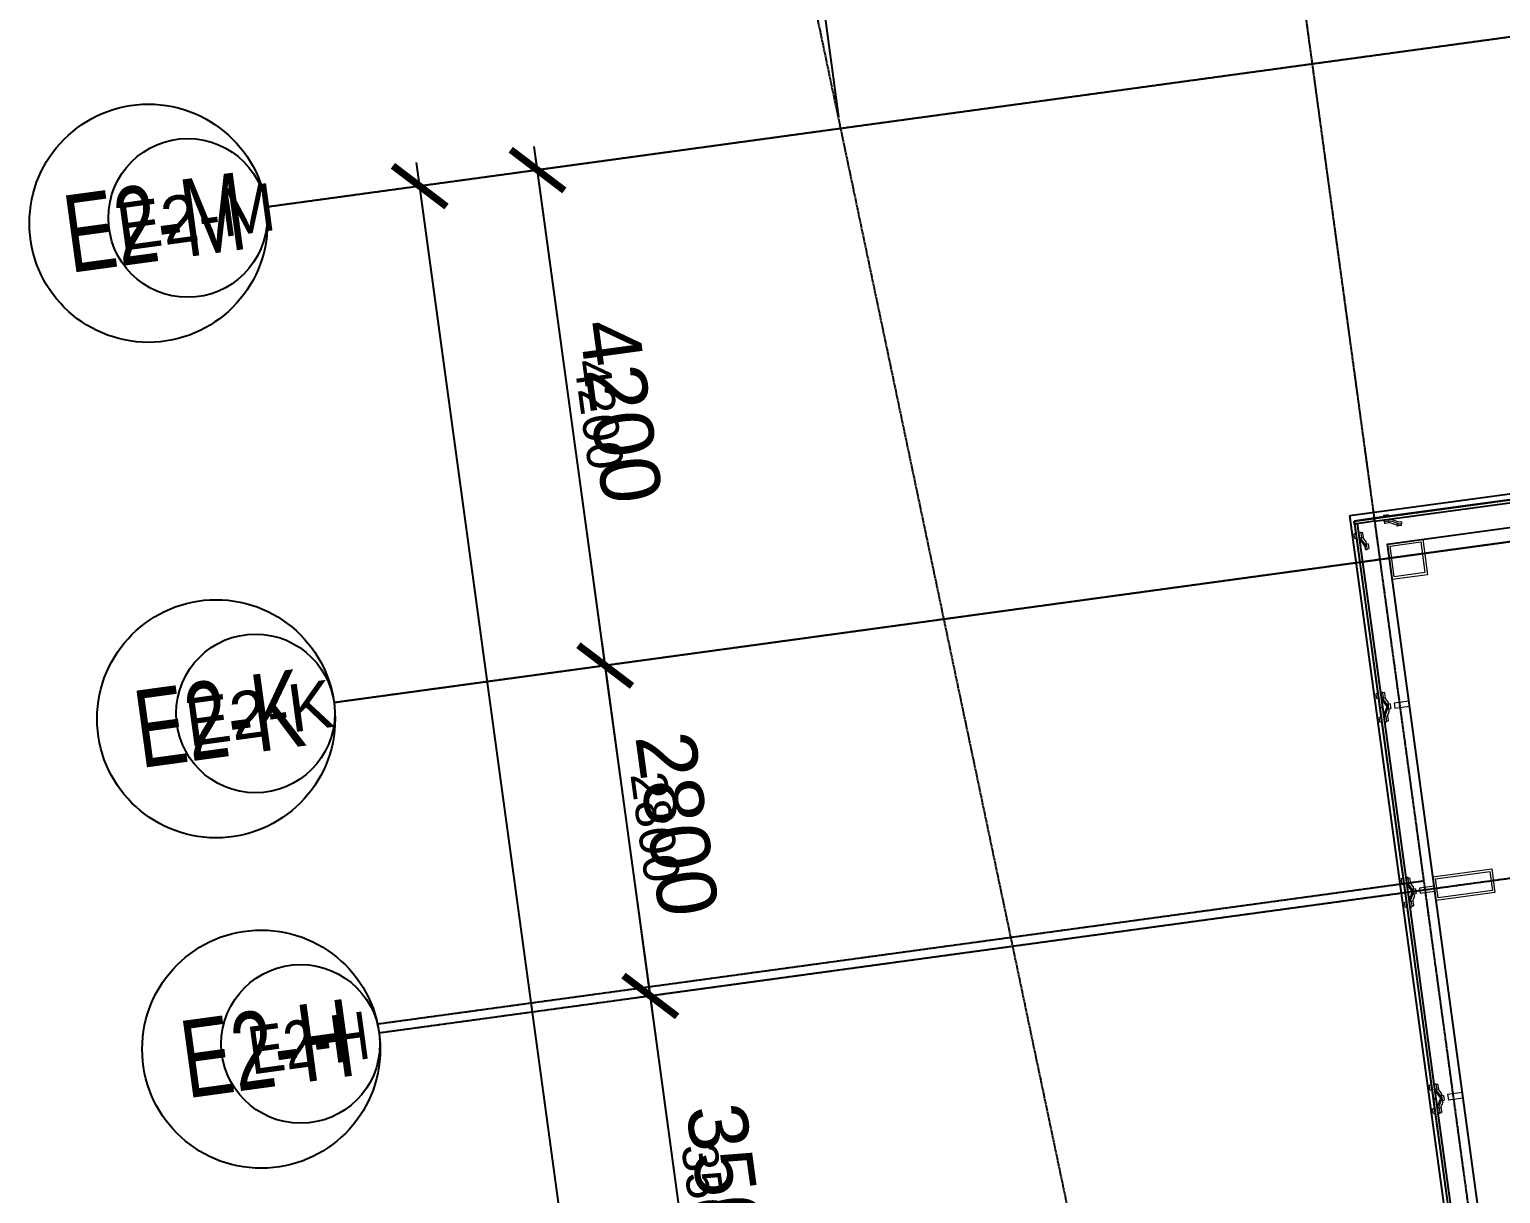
# Model space of a CAD drawing. Header units: millimetres. Extents: x -174040 to 151923, y -227569 to 142020.
# Drawn here: x -174040 to -161679, y 108776 to 118551 of the extents above; entities that cross this region are included whole.
import ezdxf
from ezdxf.enums import TextEntityAlignment as Align

# ---------------------------------------------------------------- set-up
doc = ezdxf.new("R2010")
doc.units = ezdxf.units.MM
doc.header["$LTSCALE"] = 5
doc.linetypes.add('E-RG-1F$0$$0$DOTE', pattern=[2.42, 2, -0.2, 0.02, -0.2])
for name, color, linetype in [('0S-SLAB-HOLE', 210, 'Continuous'), ('A—文字索引', 40, 'Continuous'), ('A—轴线、尺寸', 1, 'Continuous'), ('A—门窗', 135, 'Continuous'), ('轴线100', 1, 'Continuous')]:
    doc.layers.add(name, color=color, linetype=linetype)
doc.layers.add('A-GLAZ', color=140, linetype='Continuous', lineweight=5)
doc.layers.add('A-GLAZ-CWMG', color=3, linetype='Continuous', lineweight=5)
doc.styles.add('ARIAL', font='arial.ttf')
doc.dimstyles.new('200', dxfattribs={"dimscale": 200, "dimtxt": 2.5, "dimasz": 2, "dimexe": 1, "dimexo": 1, "dimgap": 0.8, "dimtad": 1, "dimdec": 0, "dimdsep": 46, "dimtxsty": 'ARIAL', "dimblk1": 'ARCHTICK', "dimblk2": 'ARCHTICK', "dimsah": 1, "dimcen": -0.9, "dimdle": 1, "dimclrd": 256, "dimclre": 256, "dimclrt": 40, "dimaunit": 1, "dimadec": 0, "dimazin": 0, "dimtfac": 0.35, "dimtdec": 0, "dimtix": 1, "dimtmove": 2, "dimatfit": 3, "dimldrblk": 'ARCHTICK', "dimfxl": 0, "dimtvp": 0.8, "dimtolj": 1, "dimtzin": 0, "dimarcsym": 0})
doc.dimstyles.new('副本 100', dxfattribs={"dimscale": 100, "dimtxt": 2.5, "dimasz": 2, "dimexe": 1, "dimexo": 1, "dimgap": 0.8, "dimtad": 1, "dimdec": 0, "dimdsep": 46, "dimtxsty": 'ARIAL', "dimblk1": 'ARCHTICK', "dimblk2": 'ARCHTICK', "dimsah": 1, "dimcen": -0.9, "dimdle": 1, "dimclrd": 256, "dimclre": 256, "dimclrt": 40, "dimaunit": 1, "dimadec": 0, "dimazin": 0, "dimtfac": 0.35, "dimtdec": 0, "dimtix": 1, "dimtmove": 2, "dimatfit": 3, "dimldrblk": 'ARCHTICK', "dimfxl": 0, "dimtvp": 0.8, "dimtolj": 1, "dimtzin": 0, "dimarcsym": 0})

# ---------------------------------------------------------------- blocks, each defined once
blk = doc.blocks.new('Rectangular Mullion - Icon Glass Fins-10826575-E2 号楼三层平面图 3RD FLOOR PLAN')
at = {"layer": 'A-GLAZ', "color": 8}
for p, q in [((-22, -100), (22, -100)), ((-22, -225), (-22, -100)), ((22, -100), (22, -225)), ((22, -225), (-22, -225))]:
    blk.add_line(p, q, dxfattribs=at)
blk = doc.blocks.new('_ArchTick')
at = {"color": 0, "linetype": 'ByBlock', "const_width": 0.15}
blk.add_lwpolyline([(-0.5, -0.5), (0.5, 0.5)], dxfattribs=at)
blk = doc.blocks.new('*D209')
at = {"layer": 'A—轴线、尺寸', "linetype": 'ByBlock', "lineweight": -2}
for p, q in [((-162379, 111316), (-169021, 110408)), ((-168322, 106769), (-168850, 110633)), ((-161905, 107848), (-168547, 106940))]:
    blk.add_line(p, q, dxfattribs=at)
at = {"layer": 'Defpoints', "color": 0, "linetype": 'ByBlock'}
for p in [(-162181, 111343), (-168823, 110435), (-161707, 107875)]:
    blk.add_point(p, dxfattribs=at)
at = {"layer": 'A—轴线、尺寸', "linetype": 'ByBlock', "lineweight": -2, "xscale": 400, "yscale": 400, "zscale": 400}
for p, rotation in [((-168823, 110435), 97.78333952134913), ((-168349, 106967), 277.7833395213491)]:
    blk.add_blockref('_ArchTick', p, dxfattribs=dict(at, rotation=rotation))
at = {"layer": 'A—轴线、尺寸', "color": 40, "linetype": 'ByBlock', "insert": (-168174, 108757), "char_height": 500, "attachment_point": 5, "rotation": 277.7833, "style": 'ARIAL'}
blk.add_mtext('\\A1;3500', dxfattribs=at)
blk = doc.blocks.new('*D210')
at = {"layer": 'A—轴线、尺寸', "linetype": 'ByBlock', "lineweight": -2}
for p, q in [((-162759, 114090), (-169400, 113182)), ((-168796, 110237), (-169229, 113407)), ((-162379, 111316), (-169021, 110408))]:
    blk.add_line(p, q, dxfattribs=at)
at = {"layer": 'Defpoints', "color": 0, "linetype": 'ByBlock'}
for p in [(-162560, 114117), (-169202, 113209), (-162181, 111343)]:
    blk.add_point(p, dxfattribs=at)
at = {"layer": 'A—轴线、尺寸', "linetype": 'ByBlock', "lineweight": -2, "xscale": 400, "yscale": 400, "zscale": 400}
for p, rotation in [((-169202, 113209), 97.78333952134913), ((-168823, 110435), 277.7833395213491)]:
    blk.add_blockref('_ArchTick', p, dxfattribs=dict(at, rotation=rotation))
at = {"layer": 'A—轴线、尺寸', "color": 40, "linetype": 'ByBlock', "insert": (-168601, 111878), "char_height": 500, "attachment_point": 5, "rotation": 277.7833, "style": 'ARIAL'}
blk.add_mtext('\\A1;2800', dxfattribs=at)
blk = doc.blocks.new('*D211')
at = {"layer": 'A—轴线、尺寸', "linetype": 'ByBlock', "lineweight": -2}
for p, q in [((-163327, 118251), (-169969, 117343)), ((-169175, 113011), (-169798, 117569)), ((-162759, 114090), (-169400, 113182))]:
    blk.add_line(p, q, dxfattribs=at)
at = {"layer": 'Defpoints', "color": 0, "linetype": 'ByBlock'}
for p in [(-163129, 118278), (-169771, 117370), (-162560, 114117)]:
    blk.add_point(p, dxfattribs=at)
at = {"layer": 'A—轴线、尺寸', "linetype": 'ByBlock', "lineweight": -2, "xscale": 400, "yscale": 400, "zscale": 400}
for p, rotation in [((-169771, 117370), 97.78333952134913), ((-169202, 113209), 277.7833395213491)]:
    blk.add_blockref('_ArchTick', p, dxfattribs=dict(at, rotation=rotation))
at = {"layer": 'A—轴线、尺寸', "color": 40, "linetype": 'ByBlock', "insert": (-169075, 115346), "char_height": 500, "attachment_point": 5, "rotation": 277.7833, "style": 'ARIAL'}
blk.add_mtext('\\A1;4200', dxfattribs=at)
blk = doc.blocks.new('*D212')
at = {"layer": 'A—轴线、尺寸', "linetype": 'ByBlock', "lineweight": -2}
for p, q in [((-162900, 118310), (-170960, 117208)), ((-167889, 96220), (-170789, 117433)), ((-162524, 97156), (-168114, 96392))]:
    blk.add_line(p, q, dxfattribs=at)
at = {"layer": 'Defpoints', "color": 0, "linetype": 'ByBlock'}
for p in [(-162701, 118337), (-170761, 117235), (-162326, 97183)]:
    blk.add_point(p, dxfattribs=at)
at = {"layer": 'A—轴线、尺寸', "linetype": 'ByBlock', "lineweight": -2, "xscale": 400, "yscale": 400, "zscale": 400}
for p, rotation in [((-170761, 117235), 97.78333952134913), ((-167916, 96419), 277.7833395213491)]:
    blk.add_blockref('_ArchTick', p, dxfattribs=dict(at, rotation=rotation))
at = {"layer": 'A—轴线、尺寸', "color": 40, "linetype": 'ByBlock', "insert": (-168927, 106883), "char_height": 500, "attachment_point": 5, "rotation": 277.7833, "style": 'ARIAL'}
blk.add_mtext('\\A1;21010', dxfattribs=at)
blk = doc.blocks.new('200x500')
at = {"layer": 'A-GLAZ', "color": 8, "elevation": 0}
blk.add_lwpolyline([(11654895, -6112598), (11654827, -6112103), (11655025, -6112076), (11655093, -6112571), (11654895, -6112598)], dxfattribs=at)
blk.add_lwpolyline([(11654912, -6112576), (11654850, -6112120), (11655008, -6112098), (11655071, -6112554)], close=True, dxfattribs=at)
blk = doc.blocks.new('300x300')
at = {"layer": 'A-GLAZ', "color": 8}
for points in [[(11683019, -6095449), (11683319, -6095449), (11683319, -6095749), (11683019, -6095749)], [(11683039, -6095469), (11683299, -6095469), (11683299, -6095729), (11683039, -6095729)]]:
    blk.add_lwpolyline(points, close=True, dxfattribs=at)
blk = doc.blocks.new('*D479')
at = {"layer": 'Defpoints', "color": 0, "linetype": 'ByBlock'}
for p in [(-282699, 111863), (-289340, 110955), (-282225, 108395)]:
    blk.add_point(p, dxfattribs=at)
at = {"layer": '轴线100', "linetype": 'ByBlock', "lineweight": -2}
for p, q in [((-282798, 111849), (-289439, 110942)), ((-288853, 107388), (-289354, 111054)), ((-282324, 108382), (-288965, 107474))]:
    blk.add_line(p, q, dxfattribs=at)
at = {"layer": '轴线100', "linetype": 'ByBlock', "lineweight": -2, "xscale": 200, "yscale": 200, "zscale": 200}
for p, rotation in [((-289340, 110955), 97.78333952134871), ((-288866, 107487), 277.7833395213487)]:
    blk.add_blockref('_ArchTick', p, dxfattribs=dict(at, rotation=rotation))
at = {"layer": '轴线100', "color": 40, "linetype": 'ByBlock', "insert": (-288872, 109253), "char_height": 300, "attachment_point": 5, "rotation": 277.7833, "style": 'ARIAL'}
blk.add_mtext('\\A1;3500', dxfattribs=at)
blk = doc.blocks.new('*D480')
at = {"layer": 'Defpoints', "color": 0, "linetype": 'ByBlock'}
for p in [(-283078, 114637), (-289719, 113729), (-282699, 111863)]:
    blk.add_point(p, dxfattribs=at)
at = {"layer": '轴线100', "linetype": 'ByBlock', "lineweight": -2}
for p, q in [((-283177, 114624), (-289818, 113716)), ((-289326, 110856), (-289733, 113828)), ((-282798, 111849), (-289439, 110942))]:
    blk.add_line(p, q, dxfattribs=at)
at = {"layer": '轴线100', "linetype": 'ByBlock', "lineweight": -2, "xscale": 200, "yscale": 200, "zscale": 200}
for p, rotation in [((-289719, 113729), 97.78333952134871), ((-289340, 110955), 277.7833395213487)]:
    blk.add_blockref('_ArchTick', p, dxfattribs=dict(at, rotation=rotation))
at = {"layer": '轴线100', "color": 40, "linetype": 'ByBlock', "insert": (-289299, 112374), "char_height": 300, "attachment_point": 5, "rotation": 277.7833, "style": 'ARIAL'}
blk.add_mtext('\\A1;2800', dxfattribs=at)
blk = doc.blocks.new('*D481')
at = {"layer": 'Defpoints', "color": 0, "linetype": 'ByBlock'}
for p in [(-283647, 118798), (-290288, 117891), (-283078, 114637)]:
    blk.add_point(p, dxfattribs=at)
at = {"layer": '轴线100', "linetype": 'ByBlock', "lineweight": -2}
for p, q in [((-283746, 118785), (-290387, 117877)), ((-289706, 113630), (-290302, 117990)), ((-283177, 114624), (-289818, 113716))]:
    blk.add_line(p, q, dxfattribs=at)
at = {"layer": '轴线100', "linetype": 'ByBlock', "lineweight": -2, "xscale": 200, "yscale": 200, "zscale": 200}
for p, rotation in [((-290288, 117891), 97.78333952134871), ((-289719, 113729), 277.7833395213487)]:
    blk.add_blockref('_ArchTick', p, dxfattribs=dict(at, rotation=rotation))
at = {"layer": '轴线100', "color": 40, "linetype": 'ByBlock', "insert": (-289773, 115841), "char_height": 300, "attachment_point": 5, "rotation": 277.7833, "style": 'ARIAL'}
blk.add_mtext('\\A1;4200', dxfattribs=at)
blk = doc.blocks.new('*D482')
at = {"layer": 'Defpoints', "color": 0, "linetype": 'ByBlock'}
for p in [(-283219, 118857), (-291279, 117755), (-282844, 97703)]:
    blk.add_point(p, dxfattribs=at)
at = {"layer": '轴线100', "linetype": 'ByBlock', "lineweight": -2}
for p, q in [((-283318, 118843), (-291378, 117742)), ((-288420, 96840), (-291292, 117854)), ((-282943, 97689), (-288533, 96925))]:
    blk.add_line(p, q, dxfattribs=at)
at = {"layer": '轴线100', "linetype": 'ByBlock', "lineweight": -2, "xscale": 200, "yscale": 200, "zscale": 200}
for p, rotation in [((-291279, 117755), 97.78333952134871), ((-288433, 96939), 277.7833395213487)]:
    blk.add_blockref('_ArchTick', p, dxfattribs=dict(at, rotation=rotation))
at = {"layer": '轴线100', "color": 40, "linetype": 'ByBlock', "insert": (-289625, 107379), "char_height": 300, "attachment_point": 5, "rotation": 277.7833, "style": 'ARIAL'}
blk.add_mtext('\\A1;21010', dxfattribs=at)
blk = doc.blocks.new('*D484')
at = {"layer": 'Defpoints', "color": 0, "linetype": 'ByBlock'}
for p in [(-191553, 138153), (-190741, 132208), (-287742, 118238, 0)]:
    blk.add_point(p, dxfattribs=at)
at = {"layer": '轴线100', "linetype": 'ByBlock', "lineweight": -2}
for p, q in [((-190754, 132307), (-191567, 138252)), ((-288749, 124868), (-191454, 138167)), ((-287756, 118338), (-288664, 124981))]:
    blk.add_line(p, q, dxfattribs=at)
at = {"layer": '轴线100', "linetype": 'ByBlock', "lineweight": -2, "xscale": 200, "yscale": 200, "zscale": 200}
for p, rotation in [((-191553, 138153), 7.783339565832659), ((-288650, 124881), 187.7833395658326)]:
    blk.add_blockref('_ArchTick', p, dxfattribs=dict(at, rotation=rotation))
at = {"layer": '轴线100', "color": 40, "linetype": 'ByBlock', "insert": (-240133, 131748), "char_height": 300, "attachment_point": 5, "rotation": 7.7833, "style": 'ARIAL'}
blk.add_mtext('\\A1;98000', dxfattribs=at)
blk = doc.blocks.new('A$C1C9D1350')
at = {"layer": '轴线100', "linetype": 'E-RG-1F$0$$0$DOTE'}
for p, q in [((-187649.8, 131919.8), (-292566.8, 117579.1)), ((-284863, 126707.3), (-280934.1, 97963.8)), ((-289394.2, 126088), (-282553.8, 93585.5)), ((-252496.2, 118817.2), (-291998, 113417.8)), ((-259052.5, 115095), (-291618.9, 110643.6))]:
    blk.add_line(p, q, dxfattribs=at)
at = {"layer": '轴线100', "linetype": 'ByBlock'}
for centre in [(-293227.4, 117488.8), (-292658.6, 113327.5), (-292279.4, 110553.3)]:
    blk.add_circle(centre, 666.7, dxfattribs=at)
at = {"layer": '轴线100', "color": 40, "style": 'ARIAL'}
for s, p in [('E2-M', (-293158.7, 117498.2)), ('E2-K', (-292627.6, 113331.7))]:
    blk.add_text(s, height=400, rotation=7.78334, dxfattribs=at).set_placement(p, align=Align.MIDDLE_CENTER)
at = {"layer": '轴线100', "color": 40, "style": 'ARIAL', "width": 0.8}
blk.add_text('E2-H', height=400, rotation=7.78334, dxfattribs=at).set_placement((-292210.7, 110562.7), align=Align.MIDDLE_CENTER)
at = {"layer": '轴线100', "linetype": 'ByBlock'}
for base, p1, p2, angle, picture, middle in [((-191553.4, 138153.3), (-287742.2, 118238.5, 0), (-190740.7, 132208.2), 7.78334, '*D484', (-240133.4, 131748.4)), ((-291278.8, 117755.1), (-282843.5, 97702.8), (-283218.7, 118856.9), 97.78334, '*D482', (-289625.1, 107378.5)), ((-290288, 117890.6), (-283077.8, 114637.1), (-283646.5, 118798.4), 97.78334, '*D481', (-289772.6, 115841.5)), ((-289719.2, 113729.3), (-282698.6, 111862.9), (-283077.8, 114637.1), 97.78334, '*D480', (-289298.6, 112373.7)), ((-289340, 110955.1), (-282224.6, 108395.1), (-282698.6, 111862.9), 97.78334, '*D479', (-288871.9, 109252.8))]:
    dim = blk.add_linear_dim(base=base, p1=p1, p2=p2, angle=angle, dimstyle='副本 100', override={"dimtxt": 3}, dxfattribs=at)
    dim.commit()
    dim.dimension.update_dxf_attribs({"geometry": picture, "text_midpoint": middle})

msp = doc.modelspace()

# ---------------------------------------------------------------- linework, layer by layer
at = {"layer": 'A-GLAZ', "color": 8}
for p, q in [((-162663.1, 114471.7), (-162657.3, 114472.5)), ((-162663.1, 114471.7), (-162661, 114456.8)), ((-162657.3, 114472.5), (-162623.4, 114477.1)), ((-162621.4, 114462.2), (-162623.4, 114477.1)), ((-162662.5, 114431), (-162660.5, 114416)), ((-162653.2, 114417), (-162660.5, 114416)), ((-162657.6, 114431.7), (-162653.5, 114401.8)), ((-162647.7, 114402.6), (-162653.5, 114401.8)), ((-162618.2, 114421.8), (-162653.2, 114417)), ((-162613.9, 114407.2), (-162647.7, 114402.6)), ((-162618.2, 114421.8), (-162600.7, 114424.2)), ((-162613.9, 114407.2), (-162618, 114437.1)), ((-162567, 114393.6), (-162614.5, 114411.4)), ((-162534, 114413.2), (-162602.7, 114439.1)), ((-162600.7, 114424.2), (-162531.9, 114398.4)), ((-162567, 114393.6), (-162531.9, 114398.4)), ((-162567, 114393.6), (-162549.4, 114396)), ((-162551.7, 114395.7), (-162549.7, 114380.8)), ((-162551.7, 114395.7), (-162549.7, 114380.8)), ((-162515.9, 114385.4), (-162549.7, 114380.8)), ((-162543.9, 114381.6), (-162549.7, 114380.8)), ((-162510.1, 114386.2), (-162543.9, 114381.6)), ((-162516.4, 114415.6), (-162534, 114413.2)), ((-162531.9, 114398.4), (-162514.4, 114400.8)), ((-162516.4, 114415.6), (-162509.2, 114416.6)), ((-162516.4, 114415.6), (-162509.2, 114416.6)), ((-162510.1, 114386.2), (-162515.9, 114385.4)), ((-162507.2, 114401.7), (-162514.4, 114400.8)), ((-162507.2, 114401.7), (-162514.4, 114400.8)), ((-162510.1, 114386.2), (-162512.1, 114401.1)), ((-162510.1, 114386.2), (-162512.1, 114401.1)), ((-162507.2, 114401.7), (-162509.2, 114416.6)), ((-162507.2, 114401.7), (-162509.2, 114416.6)), ((-162894, 114318.6), (-162908.8, 114316.6)), ((-162908, 114310.8), (-162908.8, 114316.6)), ((-162903.4, 114276.9), (-162908, 114310.8)), ((-162903.4, 114276.9), (-162888.5, 114279)), ((-162854.5, 114329), (-162869.5, 114327)), ((-162839, 114326.1), (-162868.8, 114322)), ((-162863.4, 114282.4), (-162833.6, 114286.5)), ((-162861.3, 114267.2), (-162817.9, 114207.9)), ((-162854.5, 114329), (-162853.5, 114321.8)), ((-162853.5, 114321.8), (-162848.7, 114286.8)), ((-162846.3, 114269.2), (-162848.7, 114286.8)), ((-162803, 114209.9), (-162846.3, 114269.2)), ((-162839, 114326.1), (-162838.2, 114320.3)), ((-162838.2, 114320.3), (-162833.6, 114286.5)), ((-162837.7, 114286), (-162807.8, 114244.9)), ((-162805.4, 114227.4), (-162807.8, 114244.9)), ((-162803, 114209.9), (-162807.8, 114244.9)), ((-162790.8, 114231.8), (-162805.7, 114229.7)), ((-162790.8, 114231.8), (-162805.7, 114229.7)), ((-162790.8, 114231.8), (-162786.2, 114197.9)), ((-162790.8, 114231.8), (-162790.1, 114226)), ((-162790.1, 114226), (-162785.4, 114192.1)), ((-162817.9, 114207.9), (-162815.5, 114190.4)), ((-162814.5, 114183.1), (-162815.5, 114190.4)), ((-162814.5, 114183.1), (-162815.5, 114190.4)), ((-162814.5, 114183.1), (-162799.6, 114185.1)), ((-162814.5, 114183.1), (-162799.6, 114185.1)), ((-162800.6, 114192.4), (-162803, 114209.9)), ((-162800.6, 114192.4), (-162799.6, 114185.1)), ((-162800.6, 114192.4), (-162799.6, 114185.1)), ((-162800.3, 114190.1), (-162785.4, 114192.1)), ((-162800.3, 114190.1), (-162785.4, 114192.1)), ((-162786.2, 114197.9), (-162785.4, 114192.1)), ((-162710.2, 112974.2), (-162725.1, 112972.2)), ((-162710.2, 112974.2), (-162725.1, 112972.2)), ((-162724.3, 112966.4), (-162725.1, 112972.2)), ((-162724.3, 112966.4), (-162725.1, 112972.2)), ((-162719.6, 112932.5), (-162724.3, 112966.4)), ((-162719.6, 112932.5), (-162724.3, 112966.4)), ((-162719.6, 112932.5), (-162704.8, 112934.6)), ((-162719.6, 112932.5), (-162704.8, 112934.6)), ((-162670.7, 112984.6), (-162685.7, 112982.6)), ((-162670.7, 112984.6), (-162685.7, 112982.6)), ((-162655.2, 112981.7), (-162685, 112977.6)), ((-162655.2, 112981.7), (-162685, 112977.6)), ((-162679.6, 112938), (-162649.8, 112942.1)), ((-162679.6, 112938), (-162649.8, 112942.1)), ((-162677.5, 112922.8), (-162634.1, 112863.5)), ((-162677.5, 112922.8), (-162634.1, 112863.5)), ((-162670.7, 112984.6), (-162669.8, 112977.4)), ((-162670.7, 112984.6), (-162669.8, 112977.4)), ((-162669.8, 112977.4), (-162665, 112942.3)), ((-162669.8, 112977.4), (-162665, 112942.3)), ((-162662.6, 112924.8), (-162665, 112942.3)), ((-162662.6, 112924.8), (-162665, 112942.3)), ((-162619.2, 112865.5), (-162662.6, 112924.8)), ((-162619.2, 112865.5), (-162662.6, 112924.8)), ((-162634.1, 112863.5), (-162660, 112794.7)), ((-162634.1, 112863.5), (-162660, 112794.7)), ((-162655.2, 112981.7), (-162654.4, 112975.9)), ((-162655.2, 112981.7), (-162654.4, 112975.9)), ((-162654.4, 112975.9), (-162649.8, 112942.1)), ((-162654.4, 112975.9), (-162649.8, 112942.1)), ((-162654, 112941.5), (-162624, 112900.5)), ((-162654, 112941.5), (-162624, 112900.5)), ((-162645.1, 112796.7), (-162619.2, 112865.5)), ((-162645.1, 112796.7), (-162619.2, 112865.5)), ((-162622.6, 112890.3), (-162626.6, 112889.7)), ((-162622.6, 112890.3), (-162626.6, 112889.7)), ((-162622.6, 112890.3), (-162626.6, 112889.7)), ((-162622.6, 112890.3), (-162626.6, 112889.7)), ((-162621.6, 112883), (-162624, 112900.5)), ((-162619.2, 112865.5), (-162624, 112900.5)), ((-162621.6, 112883), (-162624, 112900.5)), ((-162619.2, 112865.5), (-162624, 112900.5)), ((-162607.1, 112887.4), (-162621.9, 112885.3)), ((-162607.1, 112887.4), (-162621.9, 112885.3)), ((-162607.1, 112887.4), (-162621.9, 112885.3)), ((-162607.1, 112887.4), (-162621.9, 112885.3)), ((-162607.1, 112887.4), (-162621.9, 112885.3)), ((-162607.1, 112887.4), (-162621.9, 112885.3)), ((-162607.1, 112887.4), (-162621.9, 112885.3)), ((-162607.1, 112887.4), (-162621.9, 112885.3)), ((-162619.2, 112865.5), (-162621.6, 112883)), ((-162619.2, 112865.5), (-162621.6, 112883)), ((-162614.5, 112830.5), (-162619.2, 112865.5)), ((-162616.8, 112848), (-162619.2, 112865.5)), ((-162614.5, 112830.5), (-162619.2, 112865.5)), ((-162616.8, 112848), (-162619.2, 112865.5)), ((-162607.1, 112887.4), (-162606.3, 112881.5)), ((-162607.1, 112887.4), (-162602.5, 112853.5)), ((-162607.1, 112887.4), (-162602.5, 112853.5)), ((-162607.1, 112887.4), (-162606.3, 112881.5)), ((-162607.1, 112887.4), (-162606.3, 112881.5)), ((-162607.1, 112887.4), (-162602.5, 112853.5)), ((-162607.1, 112887.4), (-162602.5, 112853.5)), ((-162607.1, 112887.4), (-162606.3, 112881.5)), ((-162606.3, 112881.5), (-162601.7, 112847.7)), ((-162606.3, 112881.5), (-162601.7, 112847.7)), ((-162606.3, 112881.5), (-162601.7, 112847.7)), ((-162606.3, 112881.5), (-162601.7, 112847.7)), ((-162683.1, 112776), (-162698, 112774)), ((-162683.1, 112776), (-162698, 112774)), ((-162693.3, 112740.2), (-162698, 112774)), ((-162693.3, 112740.2), (-162698, 112774)), ((-162692.6, 112734.4), (-162693.3, 112740.2)), ((-162692.6, 112734.4), (-162693.3, 112740.2)), ((-162628.1, 112783.5), (-162657.9, 112779.5)), ((-162628.1, 112783.5), (-162657.9, 112779.5)), ((-162652.5, 112739.8), (-162622.7, 112743.9)), ((-162652.5, 112739.8), (-162622.7, 112743.9)), ((-162642.7, 112779.2), (-162645.1, 112796.7)), ((-162642.7, 112779.2), (-162645.1, 112796.7)), ((-162642.7, 112779.2), (-162637.9, 112744.2)), ((-162642.7, 112779.2), (-162637.9, 112744.2)), ((-162637.9, 112744.2), (-162636.9, 112736.9)), ((-162637.9, 112744.2), (-162636.9, 112736.9)), ((-162614.5, 112830.5), (-162632.3, 112782.9)), ((-162614.5, 112830.5), (-162632.3, 112782.9)), ((-162628.1, 112783.5), (-162623.5, 112749.7)), ((-162628.1, 112783.5), (-162623.5, 112749.7)), ((-162623.5, 112749.7), (-162622.7, 112743.9)), ((-162623.5, 112749.7), (-162622.7, 112743.9)), ((-162619.8, 112840.2), (-162615.9, 112840.7)), ((-162619.8, 112840.2), (-162615.9, 112840.7)), ((-162619.8, 112840.2), (-162615.9, 112840.7)), ((-162619.8, 112840.2), (-162615.9, 112840.7)), ((-162614.5, 112830.5), (-162616.8, 112848)), ((-162614.5, 112830.5), (-162616.8, 112848)), ((-162616.5, 112845.7), (-162601.7, 112847.7)), ((-162616.5, 112845.7), (-162601.7, 112847.7)), ((-162616.5, 112845.7), (-162601.7, 112847.7)), ((-162616.5, 112845.7), (-162601.7, 112847.7)), ((-162616.5, 112845.7), (-162601.7, 112847.7)), ((-162616.5, 112845.7), (-162601.7, 112847.7)), ((-162616.5, 112845.7), (-162601.7, 112847.7)), ((-162616.5, 112845.7), (-162601.7, 112847.7)), ((-162602.5, 112853.5), (-162601.7, 112847.7)), ((-162602.5, 112853.5), (-162601.7, 112847.7)), ((-162602.5, 112853.5), (-162601.7, 112847.7)), ((-162602.5, 112853.5), (-162601.7, 112847.7)), ((-162692.6, 112734.4), (-162677.7, 112736.4)), ((-162692.6, 112734.4), (-162677.7, 112736.4)), ((-162651.8, 112734.9), (-162636.9, 112736.9)), ((-162651.8, 112734.9), (-162636.9, 112736.9)), ((-162497.8, 111420.5), (-162512.7, 111418.5)), ((-162497.8, 111420.5), (-162512.7, 111418.5)), ((-162511.9, 111412.7), (-162512.7, 111418.5)), ((-162511.9, 111412.7), (-162512.7, 111418.5)), ((-162507.3, 111378.9), (-162511.9, 111412.7)), ((-162507.3, 111378.9), (-162511.9, 111412.7)), ((-162507.3, 111378.9), (-162492.4, 111380.9)), ((-162507.3, 111378.9), (-162492.4, 111380.9)), ((-162458.4, 111431), (-162473.3, 111428.9)), ((-162458.4, 111431), (-162473.3, 111428.9)), ((-162442.8, 111428.1), (-162472.7, 111424)), ((-162442.8, 111428.1), (-162472.7, 111424)), ((-162467.3, 111384.4), (-162437.4, 111388.4)), ((-162467.3, 111384.4), (-162437.4, 111388.4)), ((-162458.4, 111431), (-162457.4, 111423.7)), ((-162458.4, 111431), (-162457.4, 111423.7)), ((-162457.4, 111423.7), (-162452.6, 111388.7)), ((-162457.4, 111423.7), (-162452.6, 111388.7)), ((-162450.2, 111371.2), (-162452.6, 111388.7)), ((-162450.2, 111371.2), (-162452.6, 111388.7)), ((-162442.8, 111428.1), (-162442, 111422.3)), ((-162442.8, 111428.1), (-162442, 111422.3)), ((-162442, 111422.3), (-162437.4, 111388.4)), ((-162442, 111422.3), (-162437.4, 111388.4)), ((-162441.6, 111387.9), (-162411.7, 111346.9)), ((-162441.6, 111387.9), (-162411.7, 111346.9)), ((-162465.2, 111369.1), (-162421.7, 111309.8)), ((-162465.2, 111369.1), (-162421.7, 111309.8)), ((-162406.9, 111311.9), (-162450.2, 111371.2)), ((-162406.9, 111311.9), (-162450.2, 111371.2)), ((-162421.7, 111309.8), (-162447.7, 111241)), ((-162421.7, 111309.8), (-162447.7, 111241)), ((-162432.7, 111243.1), (-162406.9, 111311.9)), ((-162432.7, 111243.1), (-162406.9, 111311.9)), ((-162402.1, 111276.8), (-162419.9, 111229.3)), ((-162402.1, 111276.8), (-162419.9, 111229.3)), ((-162410.3, 111336.6), (-162414.2, 111336.1)), ((-162410.3, 111336.6), (-162414.2, 111336.1)), ((-162410.3, 111336.6), (-162414.2, 111336.1)), ((-162410.3, 111336.6), (-162414.2, 111336.1)), ((-162409.3, 111329.4), (-162411.7, 111346.9)), ((-162406.9, 111311.9), (-162411.7, 111346.9)), ((-162409.3, 111329.4), (-162411.7, 111346.9)), ((-162406.9, 111311.9), (-162411.7, 111346.9)), ((-162394.7, 111333.7), (-162409.6, 111331.7)), ((-162394.7, 111333.7), (-162409.6, 111331.7)), ((-162394.7, 111333.7), (-162409.6, 111331.7)), ((-162394.7, 111333.7), (-162409.6, 111331.7)), ((-162394.7, 111333.7), (-162409.6, 111331.7)), ((-162394.7, 111333.7), (-162409.6, 111331.7)), ((-162394.7, 111333.7), (-162409.6, 111331.7)), ((-162394.7, 111333.7), (-162409.6, 111331.7)), ((-162406.9, 111311.9), (-162409.3, 111329.4)), ((-162406.9, 111311.9), (-162409.3, 111329.4)), ((-162407.5, 111286.6), (-162403.5, 111287.1)), ((-162407.5, 111286.6), (-162403.5, 111287.1)), ((-162407.5, 111286.6), (-162403.5, 111287.1)), ((-162407.5, 111286.6), (-162403.5, 111287.1)), ((-162402.1, 111276.8), (-162406.9, 111311.9)), ((-162404.5, 111294.3), (-162406.9, 111311.9)), ((-162402.1, 111276.8), (-162406.9, 111311.9)), ((-162404.5, 111294.3), (-162406.9, 111311.9)), ((-162402.1, 111276.8), (-162404.5, 111294.3)), ((-162402.1, 111276.8), (-162404.5, 111294.3)), ((-162404.2, 111292), (-162389.3, 111294.1)), ((-162404.2, 111292), (-162389.3, 111294.1)), ((-162404.2, 111292), (-162389.3, 111294.1)), ((-162404.2, 111292), (-162389.3, 111294.1)), ((-162404.2, 111292), (-162389.3, 111294.1)), ((-162404.2, 111292), (-162389.3, 111294.1)), ((-162404.2, 111292), (-162389.3, 111294.1)), ((-162404.2, 111292), (-162389.3, 111294.1)), ((-162394.7, 111333.7), (-162393.9, 111327.9)), ((-162394.7, 111333.7), (-162390.1, 111299.9)), ((-162394.7, 111333.7), (-162390.1, 111299.9)), ((-162394.7, 111333.7), (-162393.9, 111327.9)), ((-162394.7, 111333.7), (-162393.9, 111327.9)), ((-162394.7, 111333.7), (-162390.1, 111299.9)), ((-162394.7, 111333.7), (-162390.1, 111299.9)), ((-162394.7, 111333.7), (-162393.9, 111327.9)), ((-162393.9, 111327.9), (-162389.3, 111294.1)), ((-162393.9, 111327.9), (-162389.3, 111294.1)), ((-162393.9, 111327.9), (-162389.3, 111294.1)), ((-162393.9, 111327.9), (-162389.3, 111294.1)), ((-162390.1, 111299.9), (-162389.3, 111294.1)), ((-162390.1, 111299.9), (-162389.3, 111294.1)), ((-162390.1, 111299.9), (-162389.3, 111294.1)), ((-162390.1, 111299.9), (-162389.3, 111294.1)), ((-162470.7, 111222.4), (-162485.6, 111220.4)), ((-162470.7, 111222.4), (-162485.6, 111220.4)), ((-162481, 111186.5), (-162485.6, 111220.4)), ((-162481, 111186.5), (-162485.6, 111220.4)), ((-162480.2, 111180.7), (-162481, 111186.5)), ((-162480.2, 111180.7), (-162481, 111186.5)), ((-162480.2, 111180.7), (-162465.3, 111182.8)), ((-162480.2, 111180.7), (-162465.3, 111182.8)), ((-162415.8, 111229.9), (-162445.6, 111225.8)), ((-162415.8, 111229.9), (-162445.6, 111225.8)), ((-162440.2, 111186.2), (-162410.3, 111190.3)), ((-162440.2, 111186.2), (-162410.3, 111190.3)), ((-162439.5, 111181.2), (-162424.5, 111183.3)), ((-162439.5, 111181.2), (-162424.5, 111183.3)), ((-162430.3, 111225.6), (-162432.7, 111243.1)), ((-162430.3, 111225.6), (-162432.7, 111243.1)), ((-162430.3, 111225.6), (-162425.5, 111190.5)), ((-162430.3, 111225.6), (-162425.5, 111190.5)), ((-162425.5, 111190.5), (-162424.5, 111183.3)), ((-162425.5, 111190.5), (-162424.5, 111183.3)), ((-162415.8, 111229.9), (-162411.1, 111196.1)), ((-162415.8, 111229.9), (-162411.1, 111196.1)), ((-162411.1, 111196.1), (-162410.3, 111190.3)), ((-162411.1, 111196.1), (-162410.3, 111190.3)), ((-162260.8, 109686.7), (-162275.7, 109684.6)), ((-162260.8, 109686.7), (-162275.7, 109684.6)), ((-162274.9, 109678.8), (-162275.7, 109684.6)), ((-162274.9, 109678.8), (-162275.7, 109684.6)), ((-162270.3, 109645), (-162274.9, 109678.8)), ((-162270.3, 109645), (-162274.9, 109678.8)), ((-162221.4, 109697.1), (-162236.3, 109695.1)), ((-162221.4, 109697.1), (-162236.3, 109695.1)), ((-162205.8, 109694.2), (-162235.7, 109690.1)), ((-162205.8, 109694.2), (-162235.7, 109690.1)), ((-162230.3, 109650.5), (-162200.4, 109654.6)), ((-162230.3, 109650.5), (-162200.4, 109654.6)), ((-162221.4, 109697.1), (-162220.4, 109689.9)), ((-162221.4, 109697.1), (-162220.4, 109689.9)), ((-162220.4, 109689.9), (-162216.3, 109660)), ((-162220.4, 109689.9), (-162216.3, 109660)), ((-162216.3, 109660), (-162215.6, 109654.8)), ((-162216.3, 109660), (-162215.6, 109654.8)), ((-162213.2, 109637.3), (-162215.6, 109654.8)), ((-162213.2, 109637.3), (-162215.6, 109654.8)), ((-162205.8, 109694.2), (-162205.1, 109688.4)), ((-162205.8, 109694.2), (-162205.1, 109688.4)), ((-162205.1, 109688.4), (-162200.4, 109654.6)), ((-162205.1, 109688.4), (-162200.4, 109654.6)), ((-162204.6, 109654), (-162174.7, 109613)), ((-162204.6, 109654), (-162174.7, 109613)), ((-162270.3, 109645), (-162255.4, 109647)), ((-162270.3, 109645), (-162255.4, 109647)), ((-162228.2, 109635.3), (-162184.7, 109576)), ((-162228.2, 109635.3), (-162184.7, 109576)), ((-162169.9, 109578), (-162213.2, 109637.3)), ((-162169.9, 109578), (-162213.2, 109637.3)), ((-162184.7, 109576), (-162210.7, 109507.2)), ((-162184.7, 109576), (-162210.7, 109507.2)), ((-162195.7, 109509.2), (-162169.9, 109578)), ((-162195.7, 109509.2), (-162169.9, 109578)), ((-162165.1, 109543), (-162182.9, 109495.4)), ((-162165.1, 109543), (-162182.9, 109495.4)), ((-162173.3, 109602.8), (-162177.2, 109602.2)), ((-162173.3, 109602.8), (-162177.2, 109602.2)), ((-162173.3, 109602.8), (-162177.2, 109602.2)), ((-162173.3, 109602.8), (-162177.2, 109602.2)), ((-162172.3, 109595.5), (-162174.7, 109613)), ((-162169.9, 109578), (-162174.7, 109613)), ((-162172.3, 109595.5), (-162174.7, 109613)), ((-162169.9, 109578), (-162174.7, 109613)), ((-162157.7, 109599.8), (-162172.6, 109597.8)), ((-162157.7, 109599.8), (-162172.6, 109597.8)), ((-162157.7, 109599.8), (-162172.6, 109597.8)), ((-162157.7, 109599.8), (-162172.6, 109597.8)), ((-162157.7, 109599.8), (-162172.6, 109597.8)), ((-162157.7, 109599.8), (-162172.6, 109597.8)), ((-162157.7, 109599.8), (-162172.6, 109597.8)), ((-162157.7, 109599.8), (-162172.6, 109597.8)), ((-162169.9, 109578), (-162172.3, 109595.5)), ((-162169.9, 109578), (-162172.3, 109595.5)), ((-162170.5, 109552.7), (-162166.5, 109553.2)), ((-162170.5, 109552.7), (-162166.5, 109553.2)), ((-162170.5, 109552.7), (-162166.5, 109553.2)), ((-162170.5, 109552.7), (-162166.5, 109553.2)), ((-162165.1, 109543), (-162169.9, 109578)), ((-162167.5, 109560.5), (-162169.9, 109578)), ((-162165.1, 109543), (-162169.9, 109578)), ((-162167.5, 109560.5), (-162169.9, 109578)), ((-162165.1, 109543), (-162167.5, 109560.5)), ((-162165.1, 109543), (-162167.5, 109560.5)), ((-162167.2, 109558.2), (-162152.3, 109560.2)), ((-162167.2, 109558.2), (-162152.3, 109560.2)), ((-162167.2, 109558.2), (-162152.3, 109560.2)), ((-162167.2, 109558.2), (-162152.3, 109560.2)), ((-162167.2, 109558.2), (-162152.3, 109560.2)), ((-162167.2, 109558.2), (-162152.3, 109560.2)), ((-162167.2, 109558.2), (-162152.3, 109560.2)), ((-162167.2, 109558.2), (-162152.3, 109560.2)), ((-162157.7, 109599.8), (-162156.9, 109594)), ((-162157.7, 109599.8), (-162153.1, 109566)), ((-162157.7, 109599.8), (-162153.1, 109566)), ((-162157.7, 109599.8), (-162156.9, 109594)), ((-162157.7, 109599.8), (-162156.9, 109594)), ((-162157.7, 109599.8), (-162153.1, 109566)), ((-162157.7, 109599.8), (-162153.1, 109566)), ((-162157.7, 109599.8), (-162156.9, 109594)), ((-162156.9, 109594), (-162152.3, 109560.2)), ((-162156.9, 109594), (-162152.3, 109560.2)), ((-162156.9, 109594), (-162152.3, 109560.2)), ((-162156.9, 109594), (-162152.3, 109560.2)), ((-162153.1, 109566), (-162152.3, 109560.2)), ((-162153.1, 109566), (-162152.3, 109560.2)), ((-162153.1, 109566), (-162152.3, 109560.2)), ((-162153.1, 109566), (-162152.3, 109560.2)), ((-162233.7, 109488.5), (-162248.6, 109486.5)), ((-162233.7, 109488.5), (-162248.6, 109486.5)), ((-162244, 109452.7), (-162248.6, 109486.5)), ((-162244, 109452.7), (-162248.6, 109486.5)), ((-162243.2, 109446.8), (-162244, 109452.7)), ((-162243.2, 109446.8), (-162244, 109452.7)), ((-162243.2, 109446.8), (-162228.3, 109448.9)), ((-162243.2, 109446.8), (-162228.3, 109448.9)), ((-162178.8, 109496), (-162208.6, 109492)), ((-162178.8, 109496), (-162208.6, 109492)), ((-162203.2, 109452.3), (-162173.3, 109456.4)), ((-162203.2, 109452.3), (-162173.3, 109456.4)), ((-162202.5, 109447.4), (-162187.5, 109449.4)), ((-162202.5, 109447.4), (-162187.5, 109449.4)), ((-162193.3, 109491.7), (-162195.7, 109509.2)), ((-162193.3, 109491.7), (-162195.7, 109509.2)), ((-162193.3, 109491.7), (-162188.5, 109456.7)), ((-162193.3, 109491.7), (-162188.5, 109456.7)), ((-162188.5, 109456.7), (-162187.5, 109449.4)), ((-162188.5, 109456.7), (-162187.5, 109449.4)), ((-162178.8, 109496), (-162174.1, 109462.2)), ((-162178.8, 109496), (-162174.1, 109462.2)), ((-162174.1, 109462.2), (-162173.3, 109456.4)), ((-162174.1, 109462.2), (-162173.3, 109456.4))]:
    msp.add_line(p, q, dxfattribs=at)
at = {"layer": 'A-GLAZ', "lineweight": 13}
for p, q in [((-162693.9, 112855.3), (-162668.8, 112858.7)), ((-162481.6, 111301.7), (-162456.4, 111305.1))]:
    msp.add_line(p, q, dxfattribs=at)
at = {"layer": 'A-GLAZ-CWMG', "color": 8, "elevation": 0}
msp.add_lwpolyline([(-162231.4, 111313.6), (-162237.4, 111357.2), (-162360.3, 111340.4), (-162354.4, 111296.8)], close=True, dxfattribs=at)
at = {"layer": 'A—轴线、尺寸', "linetype": 'E-RG-1F$0$$0$DOTE'}
for p, q in [((-164345.6, 126187.2), (-160416.8, 97443.7)), ((-123782.3, 123656.5), (-172049.7, 117058.9)), ((-128511.1, 118771), (-171480.7, 112897.6)), ((-162324.3, 111399.2), (-171111.7, 110198.1))]:
    msp.add_line(p, q, dxfattribs=at)
at = {"layer": 'A—轴线、尺寸', "linetype": 'ByBlock'}
for centre in [(-173040.5, 116923.5), (-172471.7, 112762.2), (-172092.5, 109988)]:
    msp.add_circle(centre, 1000, dxfattribs=at)
at = {"layer": 'A—门窗'}
for p, q in [((-162944.7, 114468.5), (-153260.4, 115792.2)), ((-162908.2, 114423), (-153253.7, 115742.7)), ((-161254.1, 114649.1), (-162740.3, 114446)), ((-162736.9, 114420.8), (-161250.7, 114624)), ((-160655.9, 97723.5), (-162944.7, 114468.5)), ((-162740.3, 114446), (-162908.2, 114423)), ((-162904.8, 114397.9), (-162908.2, 114423)), ((-162908.2, 114423), (-160633, 97777.1)), ((-162736.9, 114420.8), (-162904.8, 114397.9)), ((-162879.6, 114401.3), (-162904.8, 114397.9)), ((-162904.8, 114397.9), (-162693.9, 112855.3)), ((-162668.8, 112858.7), (-162879.6, 114401.3)), ((-162740.3, 114446), (-162736.9, 114420.8)), ((-162668.8, 112858.7), (-162693.9, 112855.3)), ((-162693.9, 112855.3), (-162481.6, 111301.7)), ((-162456.4, 111305.1), (-162668.8, 112858.7)), ((-162456.4, 111305.1), (-162481.6, 111301.7)), ((-162481.6, 111301.7), (-162244.6, 109567.8)), ((-162219.4, 109571.2), (-162456.4, 111305.1)), ((-162244.6, 109567.8), (-162219.4, 109571.2)), ((-162219.4, 109571.2), (-162244.6, 109567.8)), ((-162244.6, 109567.8), (-162007.6, 107833.9)), ((-161982.4, 107837.3), (-162219.4, 109571.2))]:
    msp.add_line(p, q, dxfattribs=at)
msp.add_lwpolyline([(-160385.3, 97810.9), (-162629.4, 114229), (-153222.5, 115514.8)], dxfattribs=at)

# ---------------------------------------------------------------- block references
at = {"layer": '0S-SLAB-HOLE'}
for name, p, rotation in [('300x300', (-12563508, 4571320.1, 0), 7.783340592339949), ('200x500', (-6274323.7, -11543590.8, 0), 90)]:
    msp.add_blockref(name, p, dxfattribs=dict(at, rotation=rotation))
at = {"layer": 'A-GLAZ-CWMG', "color": 8, "extrusion": (0, 0, -1), "rotation": 262.2166604316092}
for p in [(162668.8, 112858.7), (162219.4, 109571.2)]:
    msp.add_blockref('Rectangular Mullion - Icon Glass Fins-10826575-E2 号楼三层平面图 3RD FLOOR PLAN', p, dxfattribs=at)
at = {"layer": '轴线100'}
msp.add_blockref('A$C1C9D1350', (120517.4, -520.6), dxfattribs=at)

# ---------------------------------------------------------------- texts
at = {"layer": 'A—文字索引', "style": 'ARIAL', "width": 0.7}
for s, p in [('E2-M', (-172988.9, 116930.5)), ('E2-K', (-172448.4, 112765.4)), ('E2-H', (-172040.9, 109995))]:
    msp.add_text(s, height=650, rotation=7.78334, dxfattribs=at).set_placement(p, align=Align.MIDDLE_CENTER)

# ---------------------------------------------------------------- dimensions: what is measured, and where the dimension line sits
at = {"layer": 'A—轴线、尺寸', "linetype": 'ByBlock'}
for base, p1, p2, picture, middle in [((-170761.5, 117235), (-162326.2, 97182.7), (-162701.4, 118336.7), '*D212', (-168927.4, 106883)), ((-169770.7, 117370.4), (-162560.4, 114116.9), (-163129.2, 118278.2), '*D211', (-169074.8, 115346)), ((-169201.9, 113209.1), (-162181.2, 111342.7), (-162560.4, 114116.9), '*D210', (-168600.8, 111878.2)), ((-168822.7, 110434.9), (-161707.2, 107875), (-162181.2, 111342.7), '*D209', (-168174.1, 108757.3))]:
    dim = msp.add_linear_dim(base=base, p1=p1, p2=p2, angle=97.78334, dimstyle='200', dxfattribs=at)
    dim.commit()
    dim.dimension.update_dxf_attribs({"geometry": picture, "text_midpoint": middle})

doc.saveas('drawing.dxf')
